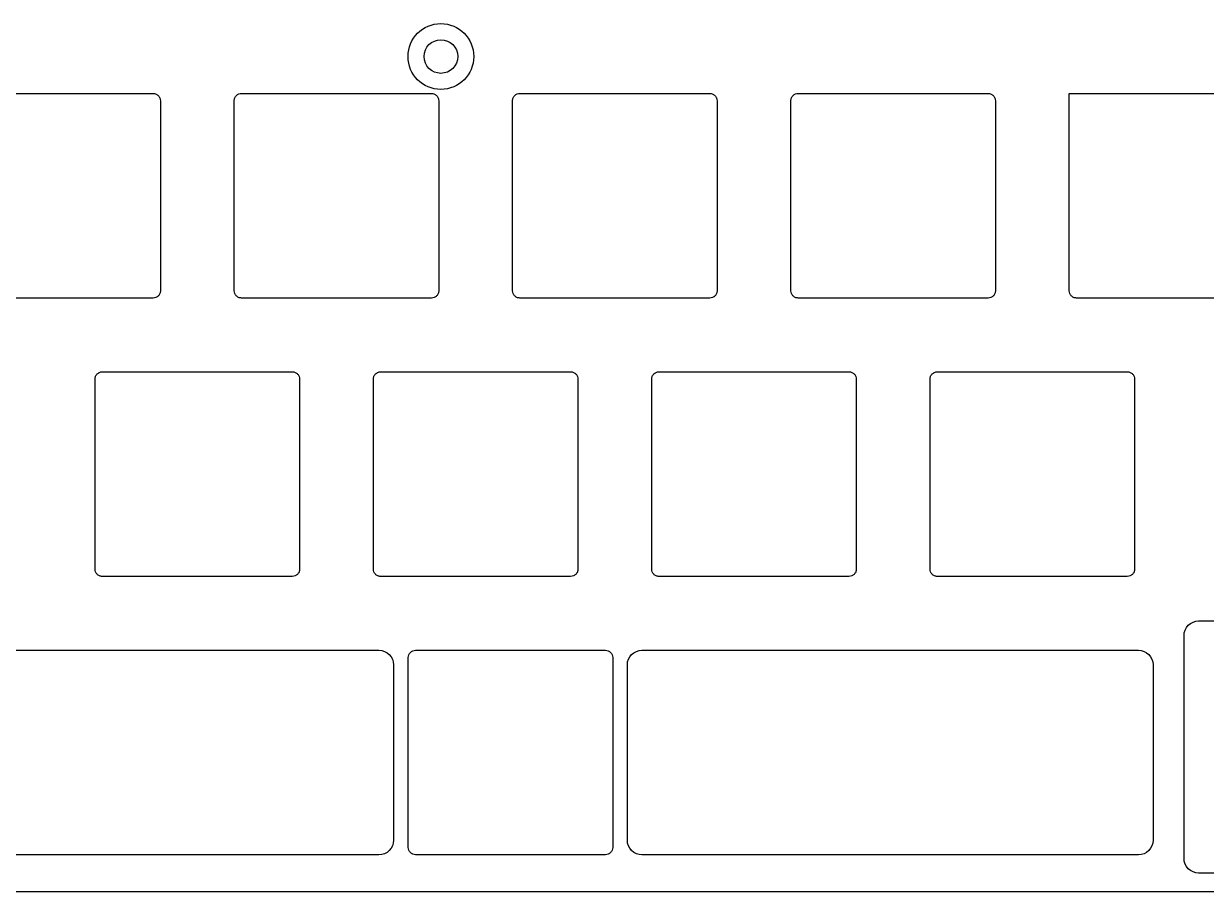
# Model space of a CAD drawing. Header units: millimetres. Extents: x 10 to 357, y 12 to 131.
# Drawn here: x 107.5 to 188.5, y 11.9 to 71.3 of the extents above; entities that cross this region are included whole.
import ezdxf

# ---------------------------------------------------------------- set-up
doc = ezdxf.new("R2010")
doc.units = ezdxf.units.MM
doc.header["$MEASUREMENT"] = 0

msp = doc.modelspace()

# ---------------------------------------------------------------- linework, layer by layer
for p, q in [((103.37, 66.533), (116.37, 66.533)), ((103.37, 66.533), (116.37, 66.533)), ((122.42, 66.533), (135.42, 66.533)), ((122.42, 66.533), (135.42, 66.533)), ((141.47, 66.533), (154.47, 66.533)), ((141.47, 66.533), (154.47, 66.533)), ((160.52, 66.533), (173.52, 66.533)), ((160.52, 66.533), (173.52, 66.533)), ((179.07, 53.033), (179.07, 66.533)), ((179.07, 66.533), (192.57, 66.533)), ((179.07, 53.033), (179.07, 66.533)), ((179.07, 66.533), (192.57, 66.533)), ((116.87, 66.033), (116.87, 53.033)), ((116.87, 66.033), (116.87, 53.033)), ((121.92, 53.033), (121.92, 66.033)), ((121.92, 53.033), (121.92, 66.033)), ((135.92, 66.033), (135.92, 53.033)), ((135.92, 66.033), (135.92, 53.033)), ((140.97, 53.033), (140.97, 66.033)), ((140.97, 53.033), (140.97, 66.033)), ((154.97, 66.033), (154.97, 53.033)), ((154.97, 66.033), (154.97, 53.033)), ((160.02, 53.033), (160.02, 66.033)), ((160.02, 53.033), (160.02, 66.033)), ((174.02, 66.033), (174.02, 53.033)), ((174.02, 66.033), (174.02, 53.033)), ((116.37, 52.533), (103.37, 52.533)), ((116.37, 52.533), (103.37, 52.533)), ((135.42, 52.533), (122.42, 52.533)), ((135.42, 52.533), (122.42, 52.533)), ((154.47, 52.533), (141.47, 52.533)), ((154.47, 52.533), (141.47, 52.533)), ((173.52, 52.533), (160.52, 52.533)), ((173.52, 52.533), (160.52, 52.533)), ((192.57, 52.533), (179.57, 52.533)), ((192.57, 52.533), (179.57, 52.533)), ((112.395, 33.983), (112.395, 46.983)), ((112.395, 33.983), (112.395, 46.983)), ((112.895, 47.483), (125.895, 47.483)), ((112.895, 47.483), (125.895, 47.483)), ((126.395, 46.983), (126.395, 33.983)), ((126.395, 46.983), (126.395, 33.983)), ((131.445, 33.983), (131.445, 46.983)), ((131.445, 33.983), (131.445, 46.983)), ((131.945, 47.483), (144.945, 47.483)), ((131.945, 47.483), (144.945, 47.483)), ((145.445, 46.983), (145.445, 33.983)), ((145.445, 46.983), (145.445, 33.983)), ((150.495, 33.983), (150.495, 46.983)), ((150.495, 33.983), (150.495, 46.983)), ((150.995, 47.483), (163.995, 47.483)), ((150.995, 47.483), (163.995, 47.483)), ((164.495, 46.983), (164.495, 33.983)), ((164.495, 46.983), (164.495, 33.983)), ((169.545, 33.983), (169.545, 46.983)), ((169.545, 33.983), (169.545, 46.983)), ((170.045, 47.483), (183.045, 47.483)), ((170.045, 47.483), (183.045, 47.483)), ((183.545, 46.983), (183.545, 33.983)), ((183.545, 46.983), (183.545, 33.983)), ((125.895, 33.483), (112.895, 33.483)), ((125.895, 33.483), (112.895, 33.483)), ((144.945, 33.483), (131.945, 33.483)), ((144.945, 33.483), (131.945, 33.483)), ((163.995, 33.483), (150.995, 33.483)), ((163.995, 33.483), (150.995, 33.483)), ((183.045, 33.483), (170.045, 33.483)), ((183.045, 33.483), (170.045, 33.483)), ((13.133, 11.933), (354.244, 11.933)), ((13.133, 11.933), (354.244, 11.933))]:
    msp.add_line(p, q)
for points in [[(186.927, 14.183), (186.927, 29.433, -0.414214), (187.927, 30.433), (193.727, 30.433, -0.414214), (194.727, 29.433), (194.727, 14.183, -0.414214), (193.727, 13.183), (187.927, 13.183, -0.414214)], [(186.927, 14.183), (186.927, 29.433, -0.414214), (187.927, 30.433), (193.727, 30.433, -0.414214), (194.727, 29.433), (194.727, 14.183, -0.414214), (193.727, 13.183), (187.927, 13.183, -0.414214)], [(97.846, 28.432), (131.827, 28.432, -0.414214), (132.827, 27.432), (132.827, 15.433, -0.414214), (131.827, 14.433), (97.846, 14.433, -0.414214), (96.846, 15.433), (96.846, 27.432, -0.414214)], [(97.846, 28.432), (131.827, 28.432, -0.414214), (132.827, 27.432), (132.827, 15.433, -0.414214), (131.827, 14.433), (97.846, 14.433, -0.414214), (96.846, 15.433), (96.846, 27.432, -0.414214)], [(133.827, 14.933), (133.827, 27.933, -0.414214), (134.327, 28.433), (147.327, 28.433, -0.414214), (147.827, 27.933), (147.827, 14.933, -0.414214), (147.327, 14.433), (134.327, 14.433, -0.414214)], [(133.827, 14.933), (133.827, 27.933, -0.414214), (134.327, 28.433), (147.327, 28.433, -0.414214), (147.827, 27.933), (147.827, 14.933, -0.414214), (147.327, 14.433), (134.327, 14.433, -0.414214)], [(183.807, 14.433), (149.827, 14.433, -0.414214), (148.827, 15.433), (148.827, 27.432, -0.414214), (149.827, 28.432), (183.807, 28.432, -0.414214), (184.808, 27.432), (184.808, 15.433, -0.414214)], [(183.807, 14.433), (149.827, 14.433, -0.414214), (148.827, 15.433), (148.827, 27.432, -0.414214), (149.827, 28.432), (183.807, 28.432, -0.414214), (184.808, 27.432), (184.808, 15.433, -0.414214)]]:
    msp.add_lwpolyline(points, format="xyb", close=True)
for radius in [2.25, 2.25, 1.15]:
    msp.add_circle((136.064, 69.058), radius)
for points in [[(116.37, 66.533), (116.405, 66.533), (116.44, 66.529), (116.507, 66.515), (116.539, 66.505), (116.63, 66.465), (116.685, 66.427), (116.775, 66.334), (116.81, 66.28), (116.858, 66.161), (116.87, 66.097), (116.87, 66.033)], [(116.37, 66.533), (116.405, 66.533), (116.44, 66.529), (116.507, 66.515), (116.539, 66.505), (116.63, 66.465), (116.685, 66.427), (116.775, 66.334), (116.81, 66.28), (116.858, 66.161), (116.87, 66.097), (116.87, 66.033)], [(121.92, 66.033), (121.92, 66.068), (121.924, 66.102), (121.938, 66.169), (121.948, 66.201), (121.988, 66.293), (122.026, 66.347), (122.119, 66.437), (122.174, 66.472), (122.293, 66.521), (122.356, 66.533), (122.42, 66.533)], [(121.92, 66.033), (121.92, 66.068), (121.924, 66.102), (121.938, 66.169), (121.948, 66.201), (121.988, 66.293), (122.026, 66.347), (122.119, 66.437), (122.174, 66.472), (122.293, 66.521), (122.356, 66.533), (122.42, 66.533)], [(135.42, 66.533), (135.455, 66.533), (135.49, 66.529), (135.557, 66.515), (135.589, 66.505), (135.68, 66.465), (135.735, 66.427), (135.825, 66.334), (135.86, 66.28), (135.908, 66.161), (135.92, 66.097), (135.92, 66.033)], [(135.42, 66.533), (135.455, 66.533), (135.49, 66.529), (135.557, 66.515), (135.589, 66.505), (135.68, 66.465), (135.735, 66.427), (135.825, 66.334), (135.86, 66.28), (135.908, 66.161), (135.92, 66.097), (135.92, 66.033)], [(140.97, 66.033), (140.97, 66.068), (140.974, 66.102), (140.988, 66.169), (140.998, 66.201), (141.038, 66.293), (141.076, 66.347), (141.169, 66.437), (141.224, 66.472), (141.343, 66.521), (141.406, 66.533), (141.47, 66.533)], [(140.97, 66.033), (140.97, 66.068), (140.974, 66.102), (140.988, 66.169), (140.998, 66.201), (141.038, 66.293), (141.076, 66.347), (141.169, 66.437), (141.224, 66.472), (141.343, 66.521), (141.406, 66.533), (141.47, 66.533)], [(154.47, 66.533), (154.505, 66.533), (154.54, 66.529), (154.607, 66.515), (154.639, 66.505), (154.73, 66.465), (154.785, 66.427), (154.875, 66.334), (154.91, 66.28), (154.958, 66.161), (154.97, 66.097), (154.97, 66.033)], [(154.47, 66.533), (154.505, 66.533), (154.54, 66.529), (154.607, 66.515), (154.639, 66.505), (154.73, 66.465), (154.785, 66.427), (154.875, 66.334), (154.91, 66.28), (154.958, 66.161), (154.97, 66.097), (154.97, 66.033)], [(160.02, 66.033), (160.02, 66.068), (160.024, 66.102), (160.038, 66.169), (160.048, 66.201), (160.088, 66.293), (160.126, 66.347), (160.219, 66.437), (160.274, 66.472), (160.393, 66.521), (160.456, 66.533), (160.52, 66.533)], [(160.02, 66.033), (160.02, 66.068), (160.024, 66.102), (160.038, 66.169), (160.048, 66.201), (160.088, 66.293), (160.126, 66.347), (160.219, 66.437), (160.274, 66.472), (160.393, 66.521), (160.456, 66.533), (160.52, 66.533)], [(173.52, 66.533), (173.555, 66.533), (173.59, 66.529), (173.657, 66.515), (173.689, 66.505), (173.78, 66.465), (173.835, 66.427), (173.925, 66.334), (173.96, 66.28), (174.008, 66.161), (174.02, 66.097), (174.02, 66.033)], [(173.52, 66.533), (173.555, 66.533), (173.59, 66.529), (173.657, 66.515), (173.689, 66.505), (173.78, 66.465), (173.835, 66.427), (173.925, 66.334), (173.96, 66.28), (174.008, 66.161), (174.02, 66.097), (174.02, 66.033)], [(116.87, 53.033), (116.87, 52.998), (116.867, 52.963), (116.853, 52.896), (116.843, 52.864), (116.803, 52.773), (116.765, 52.718), (116.671, 52.628), (116.617, 52.593), (116.498, 52.545), (116.435, 52.533), (116.37, 52.533)], [(116.87, 53.033), (116.87, 52.998), (116.867, 52.963), (116.853, 52.896), (116.843, 52.864), (116.803, 52.773), (116.765, 52.718), (116.671, 52.628), (116.617, 52.593), (116.498, 52.545), (116.435, 52.533), (116.37, 52.533)], [(122.42, 52.533), (122.386, 52.533), (122.351, 52.536), (122.284, 52.55), (122.252, 52.561), (122.161, 52.6), (122.106, 52.638), (122.016, 52.732), (121.981, 52.786), (121.933, 52.905), (121.92, 52.968), (121.92, 53.033)], [(122.42, 52.533), (122.386, 52.533), (122.351, 52.536), (122.284, 52.55), (122.252, 52.561), (122.161, 52.6), (122.106, 52.638), (122.016, 52.732), (121.981, 52.786), (121.933, 52.905), (121.92, 52.968), (121.92, 53.033)], [(135.92, 53.033), (135.92, 52.998), (135.917, 52.963), (135.903, 52.896), (135.893, 52.864), (135.853, 52.773), (135.815, 52.718), (135.721, 52.628), (135.667, 52.593), (135.548, 52.545), (135.485, 52.533), (135.42, 52.533)], [(135.92, 53.033), (135.92, 52.998), (135.917, 52.963), (135.903, 52.896), (135.893, 52.864), (135.853, 52.773), (135.815, 52.718), (135.721, 52.628), (135.667, 52.593), (135.548, 52.545), (135.485, 52.533), (135.42, 52.533)], [(141.47, 52.533), (141.436, 52.533), (141.401, 52.536), (141.334, 52.55), (141.302, 52.561), (141.211, 52.6), (141.156, 52.638), (141.066, 52.732), (141.031, 52.786), (140.983, 52.905), (140.97, 52.968), (140.97, 53.033)], [(141.47, 52.533), (141.436, 52.533), (141.401, 52.536), (141.334, 52.55), (141.302, 52.561), (141.211, 52.6), (141.156, 52.638), (141.066, 52.732), (141.031, 52.786), (140.983, 52.905), (140.97, 52.968), (140.97, 53.033)], [(154.97, 53.033), (154.97, 52.998), (154.967, 52.963), (154.953, 52.896), (154.943, 52.864), (154.903, 52.773), (154.865, 52.718), (154.771, 52.628), (154.717, 52.593), (154.598, 52.545), (154.535, 52.533), (154.47, 52.533)], [(154.97, 53.033), (154.97, 52.998), (154.967, 52.963), (154.953, 52.896), (154.943, 52.864), (154.903, 52.773), (154.865, 52.718), (154.771, 52.628), (154.717, 52.593), (154.598, 52.545), (154.535, 52.533), (154.47, 52.533)], [(160.52, 52.533), (160.486, 52.533), (160.451, 52.536), (160.384, 52.55), (160.352, 52.561), (160.261, 52.6), (160.206, 52.638), (160.116, 52.732), (160.081, 52.786), (160.033, 52.905), (160.02, 52.968), (160.02, 53.033)], [(160.52, 52.533), (160.486, 52.533), (160.451, 52.536), (160.384, 52.55), (160.352, 52.561), (160.261, 52.6), (160.206, 52.638), (160.116, 52.732), (160.081, 52.786), (160.033, 52.905), (160.02, 52.968), (160.02, 53.033)], [(174.02, 53.033), (174.02, 52.998), (174.017, 52.963), (174.003, 52.896), (173.993, 52.864), (173.953, 52.773), (173.915, 52.718), (173.821, 52.628), (173.767, 52.593), (173.648, 52.545), (173.585, 52.533), (173.52, 52.533)], [(174.02, 53.033), (174.02, 52.998), (174.017, 52.963), (174.003, 52.896), (173.993, 52.864), (173.953, 52.773), (173.915, 52.718), (173.821, 52.628), (173.767, 52.593), (173.648, 52.545), (173.585, 52.533), (173.52, 52.533)], [(179.57, 52.533), (179.536, 52.533), (179.501, 52.536), (179.434, 52.55), (179.402, 52.561), (179.311, 52.6), (179.256, 52.638), (179.166, 52.732), (179.131, 52.786), (179.083, 52.905), (179.07, 52.968), (179.07, 53.033)], [(179.57, 52.533), (179.536, 52.533), (179.501, 52.536), (179.434, 52.55), (179.402, 52.561), (179.311, 52.6), (179.256, 52.638), (179.166, 52.732), (179.131, 52.786), (179.083, 52.905), (179.07, 52.968), (179.07, 53.033)], [(112.395, 46.983), (112.395, 47.018), (112.399, 47.052), (112.413, 47.119), (112.423, 47.151), (112.463, 47.243), (112.501, 47.297), (112.594, 47.387), (112.649, 47.422), (112.768, 47.471), (112.831, 47.483), (112.895, 47.483)], [(112.395, 46.983), (112.395, 47.018), (112.399, 47.052), (112.413, 47.119), (112.423, 47.151), (112.463, 47.243), (112.501, 47.297), (112.594, 47.387), (112.649, 47.422), (112.768, 47.471), (112.831, 47.483), (112.895, 47.483)], [(125.895, 47.483), (125.93, 47.483), (125.965, 47.479), (126.032, 47.465), (126.064, 47.455), (126.155, 47.415), (126.21, 47.377), (126.3, 47.284), (126.335, 47.23), (126.383, 47.111), (126.395, 47.047), (126.395, 46.983)], [(125.895, 47.483), (125.93, 47.483), (125.965, 47.479), (126.032, 47.465), (126.064, 47.455), (126.155, 47.415), (126.21, 47.377), (126.3, 47.284), (126.335, 47.23), (126.383, 47.111), (126.395, 47.047), (126.395, 46.983)], [(131.445, 46.983), (131.445, 47.018), (131.449, 47.052), (131.463, 47.119), (131.473, 47.151), (131.513, 47.243), (131.551, 47.297), (131.644, 47.387), (131.699, 47.422), (131.818, 47.471), (131.881, 47.483), (131.945, 47.483)], [(131.445, 46.983), (131.445, 47.018), (131.449, 47.052), (131.463, 47.119), (131.473, 47.151), (131.513, 47.243), (131.551, 47.297), (131.644, 47.387), (131.699, 47.422), (131.818, 47.471), (131.881, 47.483), (131.945, 47.483)], [(144.945, 47.483), (144.98, 47.483), (145.015, 47.479), (145.082, 47.465), (145.114, 47.455), (145.205, 47.415), (145.26, 47.377), (145.35, 47.284), (145.385, 47.23), (145.433, 47.111), (145.445, 47.047), (145.445, 46.983)], [(144.945, 47.483), (144.98, 47.483), (145.015, 47.479), (145.082, 47.465), (145.114, 47.455), (145.205, 47.415), (145.26, 47.377), (145.35, 47.284), (145.385, 47.23), (145.433, 47.111), (145.445, 47.047), (145.445, 46.983)], [(150.495, 46.983), (150.495, 47.018), (150.499, 47.052), (150.513, 47.119), (150.523, 47.151), (150.563, 47.243), (150.601, 47.297), (150.694, 47.387), (150.749, 47.422), (150.868, 47.471), (150.931, 47.483), (150.995, 47.483)], [(150.495, 46.983), (150.495, 47.018), (150.499, 47.052), (150.513, 47.119), (150.523, 47.151), (150.563, 47.243), (150.601, 47.297), (150.694, 47.387), (150.749, 47.422), (150.868, 47.471), (150.931, 47.483), (150.995, 47.483)], [(163.995, 47.483), (164.03, 47.483), (164.065, 47.479), (164.132, 47.465), (164.164, 47.455), (164.255, 47.415), (164.31, 47.377), (164.4, 47.284), (164.435, 47.23), (164.483, 47.111), (164.495, 47.047), (164.495, 46.983)], [(163.995, 47.483), (164.03, 47.483), (164.065, 47.479), (164.132, 47.465), (164.164, 47.455), (164.255, 47.415), (164.31, 47.377), (164.4, 47.284), (164.435, 47.23), (164.483, 47.111), (164.495, 47.047), (164.495, 46.983)], [(169.545, 46.983), (169.545, 47.018), (169.549, 47.052), (169.563, 47.119), (169.573, 47.151), (169.613, 47.243), (169.651, 47.297), (169.744, 47.387), (169.799, 47.422), (169.918, 47.471), (169.981, 47.483), (170.045, 47.483)], [(169.545, 46.983), (169.545, 47.018), (169.549, 47.052), (169.563, 47.119), (169.573, 47.151), (169.613, 47.243), (169.651, 47.297), (169.744, 47.387), (169.799, 47.422), (169.918, 47.471), (169.981, 47.483), (170.045, 47.483)], [(183.045, 47.483), (183.08, 47.483), (183.115, 47.479), (183.182, 47.465), (183.214, 47.455), (183.305, 47.415), (183.36, 47.377), (183.45, 47.284), (183.485, 47.23), (183.533, 47.111), (183.545, 47.047), (183.545, 46.983)], [(183.045, 47.483), (183.08, 47.483), (183.115, 47.479), (183.182, 47.465), (183.214, 47.455), (183.305, 47.415), (183.36, 47.377), (183.45, 47.284), (183.485, 47.23), (183.533, 47.111), (183.545, 47.047), (183.545, 46.983)], [(112.895, 33.483), (112.861, 33.483), (112.826, 33.486), (112.759, 33.5), (112.727, 33.511), (112.636, 33.55), (112.581, 33.588), (112.491, 33.682), (112.456, 33.736), (112.408, 33.855), (112.395, 33.918), (112.395, 33.983)], [(112.895, 33.483), (112.861, 33.483), (112.826, 33.486), (112.759, 33.5), (112.727, 33.511), (112.636, 33.55), (112.581, 33.588), (112.491, 33.682), (112.456, 33.736), (112.408, 33.855), (112.395, 33.918), (112.395, 33.983)], [(126.395, 33.983), (126.395, 33.948), (126.392, 33.913), (126.378, 33.846), (126.368, 33.814), (126.328, 33.723), (126.29, 33.668), (126.196, 33.578), (126.142, 33.543), (126.023, 33.495), (125.96, 33.483), (125.895, 33.483)], [(126.395, 33.983), (126.395, 33.948), (126.392, 33.913), (126.378, 33.846), (126.368, 33.814), (126.328, 33.723), (126.29, 33.668), (126.196, 33.578), (126.142, 33.543), (126.023, 33.495), (125.96, 33.483), (125.895, 33.483)], [(131.945, 33.483), (131.911, 33.483), (131.876, 33.486), (131.809, 33.5), (131.777, 33.511), (131.686, 33.55), (131.631, 33.588), (131.541, 33.682), (131.506, 33.736), (131.458, 33.855), (131.445, 33.918), (131.445, 33.983)], [(131.945, 33.483), (131.911, 33.483), (131.876, 33.486), (131.809, 33.5), (131.777, 33.511), (131.686, 33.55), (131.631, 33.588), (131.541, 33.682), (131.506, 33.736), (131.458, 33.855), (131.445, 33.918), (131.445, 33.983)], [(145.445, 33.983), (145.445, 33.948), (145.442, 33.913), (145.428, 33.846), (145.418, 33.814), (145.378, 33.723), (145.34, 33.668), (145.246, 33.578), (145.192, 33.543), (145.073, 33.495), (145.01, 33.483), (144.945, 33.483)], [(145.445, 33.983), (145.445, 33.948), (145.442, 33.913), (145.428, 33.846), (145.418, 33.814), (145.378, 33.723), (145.34, 33.668), (145.246, 33.578), (145.192, 33.543), (145.073, 33.495), (145.01, 33.483), (144.945, 33.483)], [(150.995, 33.483), (150.961, 33.483), (150.926, 33.486), (150.859, 33.5), (150.827, 33.511), (150.736, 33.55), (150.681, 33.588), (150.591, 33.682), (150.556, 33.736), (150.508, 33.855), (150.495, 33.918), (150.495, 33.983)], [(150.995, 33.483), (150.961, 33.483), (150.926, 33.486), (150.859, 33.5), (150.827, 33.511), (150.736, 33.55), (150.681, 33.588), (150.591, 33.682), (150.556, 33.736), (150.508, 33.855), (150.495, 33.918), (150.495, 33.983)], [(164.495, 33.983), (164.495, 33.948), (164.492, 33.913), (164.478, 33.846), (164.468, 33.814), (164.428, 33.723), (164.39, 33.668), (164.296, 33.578), (164.242, 33.543), (164.123, 33.495), (164.06, 33.483), (163.995, 33.483)], [(164.495, 33.983), (164.495, 33.948), (164.492, 33.913), (164.478, 33.846), (164.468, 33.814), (164.428, 33.723), (164.39, 33.668), (164.296, 33.578), (164.242, 33.543), (164.123, 33.495), (164.06, 33.483), (163.995, 33.483)], [(170.045, 33.483), (170.011, 33.483), (169.976, 33.486), (169.909, 33.5), (169.877, 33.511), (169.786, 33.55), (169.731, 33.588), (169.641, 33.682), (169.606, 33.736), (169.558, 33.855), (169.545, 33.918), (169.545, 33.983)], [(170.045, 33.483), (170.011, 33.483), (169.976, 33.486), (169.909, 33.5), (169.877, 33.511), (169.786, 33.55), (169.731, 33.588), (169.641, 33.682), (169.606, 33.736), (169.558, 33.855), (169.545, 33.918), (169.545, 33.983)], [(183.545, 33.983), (183.545, 33.948), (183.542, 33.913), (183.528, 33.846), (183.518, 33.814), (183.478, 33.723), (183.44, 33.668), (183.346, 33.578), (183.292, 33.543), (183.173, 33.495), (183.11, 33.483), (183.045, 33.483)], [(183.545, 33.983), (183.545, 33.948), (183.542, 33.913), (183.528, 33.846), (183.518, 33.814), (183.478, 33.723), (183.44, 33.668), (183.346, 33.578), (183.292, 33.543), (183.173, 33.495), (183.11, 33.483), (183.045, 33.483)]]:
    msp.add_open_spline(points, degree=3, knots=[-0.07893052, -0.07893052, -0.07893052, -0.07893052, -0.06848053, -0.06848053, -0.05834686, -0.05834686, -0.03857211, -0.03857211, -0.01934595, -0.01934595, 0, 0, 0, 0])

doc.saveas('drawing.dxf')
